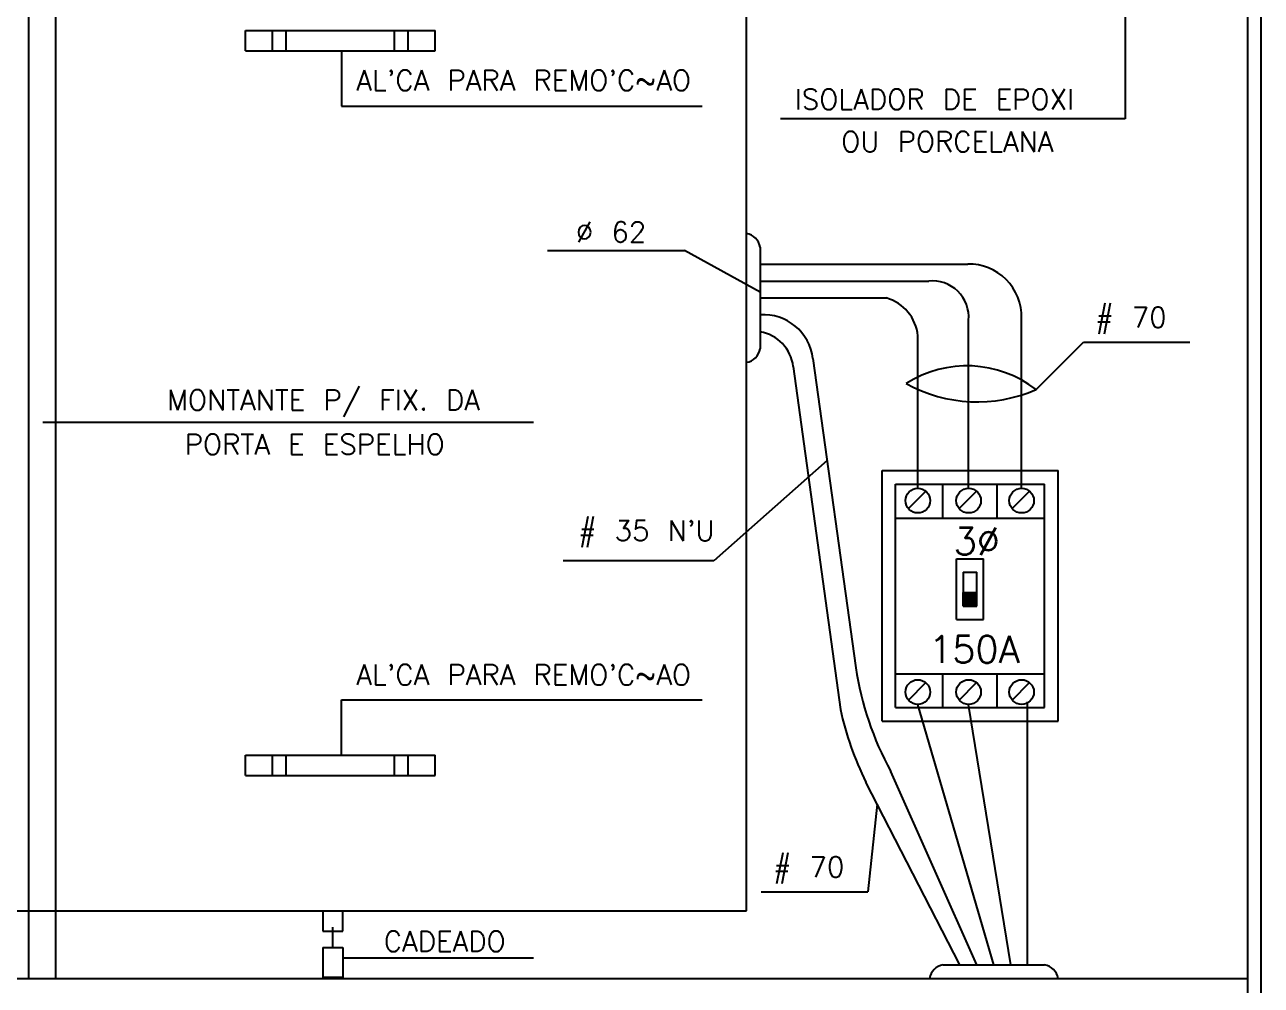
# Model space of a CAD drawing. Extents: x 0 to 0.454, y -0.021 to 0.524.
# Drawn here: x 0.2272 to 0.4098, y 0.1546 to 0.2965 of the extents above; entities that cross this region are included whole.
import ezdxf

# ---------------------------------------------------------------- set-up
doc = ezdxf.new("R2010")
doc.units = 0
doc.header["$MEASUREMENT"] = 0
doc.layers.add('DETALHES-DIVERSOS', color=7, linetype='CONTINUOUS')
doc.styles.add('R60', font='txt', dxfattribs={"height": 0.15, "bigfont": 'RHENO'})
doc.styles.add('R80', font='txt', dxfattribs={"height": 0.2, "bigfont": 'RHENO'})

msp = doc.modelspace()

# ---------------------------------------------------------------- linework, layer by layer
at = {"layer": 'DETALHES-DIVERSOS'}
for p, q in [((0.2277755776456981, 0.1556279797819245), (0.2277755776456984, 0.4546279797819243)), ((0.2317755776456978, 0.1556279797819245), (0.2317755776456981, 0.4546279797819243)), ((0.4097755776456982, 0.05462797978192455), (0.4097755776456982, 0.4546279797819243)), ((0.4077755776456984, 0.05662797978192472), (0.4077755776456984, 0.4526279797819244)), ((0.389699527505078, 0.3231679189530478), (0.389699527505078, 0.2825898434106334)), ((0.333775577645698, 0.1656279797819251), (0.333775577645698, 0.3156279797819245)), ((0.2597755776456988, 0.2956279797819245), (0.2877755776456983, 0.2956279797819245)), ((0.2597755776456983, 0.2926279797819244), (0.2597755776456988, 0.2956279797819245)), ((0.2637755776456986, 0.2926279797819244), (0.2637755776456986, 0.2956279797819245)), ((0.2657755776456985, 0.2926279797819238), (0.2657755776456985, 0.295627979781924)), ((0.2817755776456981, 0.2926279797819244), (0.2817755776456981, 0.2956279797819245)), ((0.283775577645698, 0.2926279797819244), (0.283775577645698, 0.2956279797819245)), ((0.2877755776456983, 0.2926279797819244), (0.2877755776456983, 0.2956279797819245)), ((0.2597755776456983, 0.2926279797819244), (0.2877755776456983, 0.2926279797819244)), ((0.2739379235184718, 0.2926279797819244), (0.2739379235184718, 0.2844616231284228)), ((0.2739379235184718, 0.2844616231284228), (0.32720657777066, 0.2844616231284228)), ((0.389699527505078, 0.2825898434106334), (0.3387713228930848, 0.2825898434106334)), ((0.3043698251602855, 0.263117077190252), (0.3245868082519733, 0.263117077190252)), ((0.3357755776456979, 0.2570084036028682), (0.3245868082519733, 0.263117077190252)), ((0.3357755776456979, 0.2636279797819243), (0.3357755776456979, 0.2486279797819243)), ((0.3357755776456979, 0.2611279797819243), (0.3664261308491792, 0.2611279797819243)), ((0.3357755776456979, 0.2586279797819243), (0.3606691118150967, 0.2586279797819243)), ((0.3357755776456979, 0.2561279797819243), (0.3544186334976992, 0.2561279797819243)), ((0.3665588208058638, 0.2280205523318237), (0.3665588208058638, 0.2528310214707931)), ((0.3743811262726253, 0.2280205523318237), (0.3743811262726253, 0.2531597728666488)), ((0.359057981223235, 0.2280205523318237), (0.3590579812232347, 0.2505297670496351)), ((0.3765455785954582, 0.2426093877276885), (0.3835316317794776, 0.2495907287952373)), ((0.3835316317794776, 0.2495907287952373), (0.3992502505928813, 0.2495907287952373)), ((0.3435709121287276, 0.2471803373567879), (0.3498911506596575, 0.2015318556378959)), ((0.3406732617142486, 0.2460220582829054), (0.3476276230058944, 0.1953473750147164)), ((0.2298384634323297, 0.2378097153605528), (0.3023187630899311, 0.2378097153605528)), ((0.3456516334162829, 0.2321521438491762), (0.3289530919173056, 0.2173020258979894)), ((0.3537755776456983, 0.2306279797819245), (0.3797755776456982, 0.2306279797819245)), ((0.3537755776456983, 0.1936279797819246), (0.3537755776456983, 0.2306279797819245)), ((0.3797755776456982, 0.1936279797819246), (0.3797755776456982, 0.2306279797819245)), ((0.3557755776456982, 0.2286279797819246), (0.3777755776456984, 0.2286279797819246)), ((0.3557755776456984, 0.1956279797819245), (0.3557755776456982, 0.2286279797819246)), ((0.3627755776456981, 0.2236279797819246), (0.3627755776456981, 0.2286279797819246)), ((0.3707755776456985, 0.2236279797819246), (0.3707755776456985, 0.2286279797819246)), ((0.3777755776456981, 0.1956279797819242), (0.3777755776456984, 0.2286279797819246)), ((0.3576668397973278, 0.2250228802962799), (0.3602349589644548, 0.2275892680416696)), ((0.3651676793799565, 0.2250228802962799), (0.3677357985470836, 0.2275892680416696)), ((0.372989984846718, 0.2250228802962799), (0.375558104013845, 0.2275892680416696)), ((0.3557755776456982, 0.2236279797819246), (0.3777755776456984, 0.2236279797819246)), ((0.3289530919173056, 0.2173020258979894), (0.3066850467552634, 0.2173020258979894)), ((0.3647755776456982, 0.2176279797819247), (0.3687755776456983, 0.2176279797819247)), ((0.3647755776456982, 0.2086279797819246), (0.3647755776456982, 0.2176279797819247)), ((0.3687755776456983, 0.2086279797819246), (0.3687755776456983, 0.2176279797819247)), ((0.3657755776456982, 0.2156279797819248), (0.3657755776456979, 0.2126279797819241)), ((0.3657755776456982, 0.2156279797819248), (0.3677755776456983, 0.2156279797819248)), ((0.3677755776456983, 0.2126279797819241), (0.3677755776456983, 0.2156279797819248)), ((0.3657755776456979, 0.2126279797819241), (0.3677755776456983, 0.2126279797819241)), ((0.3657755776456982, 0.2106279797819245), (0.3657755776456979, 0.2126279797819241)), ((0.3677755776456983, 0.2106279797819245), (0.3677755776456983, 0.2126279797819241)), ((0.3657755776456982, 0.2106279797819245), (0.3677755776456983, 0.2106279797819245)), ((0.3647755776456982, 0.2086279797819246), (0.3687755776456983, 0.2086279797819246)), ((0.3557755776456982, 0.2006279797819245), (0.3777755776456984, 0.2006279797819245)), ((0.3576668397973278, 0.1967530810528119), (0.3602349589644548, 0.1993194687982016)), ((0.3627755776456981, 0.1956279797819245), (0.3627755776456981, 0.2006279797819245)), ((0.3651676793799565, 0.1967530810528119), (0.3677357985470836, 0.1993194687982016)), ((0.3707755776456985, 0.1956279797819245), (0.3707755776456985, 0.2006279797819245)), ((0.372989984846718, 0.1967530810528119), (0.375558104013845, 0.1993194687982016)), ((0.2739379235184724, 0.1967943364354262), (0.3272065777706605, 0.1967943364354262)), ((0.2739379235184724, 0.1886279797819246), (0.2739379235184724, 0.1967943364354262)), ((0.3557755776456984, 0.1956279797819245), (0.3777755776456981, 0.1956279797819242)), ((0.3702755776459735, 0.1576279797819247), (0.359057981223235, 0.1961074885917524)), ((0.3727755776459595, 0.1576279797819247), (0.3665588208058638, 0.1961074885917524)), ((0.3752755776459459, 0.1576279797819247), (0.3752755776459459, 0.196505653018633)), ((0.3537755776456983, 0.1936279797819246), (0.3797755776456982, 0.1936279797819246)), ((0.2597755776456983, 0.1886279797819246), (0.2877755776456983, 0.1886279797819246)), ((0.2597755776456988, 0.1856279797819245), (0.2597755776456983, 0.1886279797819246)), ((0.2637755776456986, 0.1856279797819251), (0.2637755776456986, 0.1886279797819252)), ((0.2657755776456985, 0.1856279797819251), (0.2657755776456985, 0.1886279797819252)), ((0.2817755776456981, 0.1856279797819245), (0.2817755776456981, 0.1886279797819246)), ((0.283775577645698, 0.1856279797819245), (0.283775577645698, 0.1886279797819246)), ((0.2877755776456983, 0.1856279797819245), (0.2877755776456983, 0.1886279797819246)), ((0.2597755776456988, 0.1856279797819245), (0.2877755776456983, 0.1856279797819245)), ((0.3652755776460008, 0.1576279797819247), (0.3513945691385094, 0.184633298396151)), ((0.3677755776459871, 0.1576279797819247), (0.3550708758329556, 0.1862171886264169)), ((0.3530742329739882, 0.1813655346009328), (0.3516577639147287, 0.1684326371989211)), ((0.3359391451013251, 0.1684326371989211), (0.3516577639147287, 0.1684326371989211)), ((0.2137755776456984, 0.1656279797819249), (0.333775577645698, 0.1656279797819251)), ((0.2712021504875652, 0.1656279797819251), (0.2712021504875652, 0.1625995228734549)), ((0.2741450101861391, 0.162599522873455), (0.2741450101861391, 0.1656279797819251)), ((0.2712021504875652, 0.1625995228734549), (0.2741450101861391, 0.162599522873455)), ((0.2726735803368523, 0.1601960846440973), (0.2726735803368523, 0.1632204113381698)), ((0.2712021504875652, 0.1601960846440973), (0.2712021504875652, 0.1557764278012057)), ((0.2712021504875652, 0.1601960846440973), (0.2741450101861391, 0.1601960846440974)), ((0.2741450101861391, 0.1601960846440974), (0.2741450101861391, 0.1557764278012058)), ((0.2741450101861391, 0.1586839206839468), (0.3023176232319956, 0.1586839206839468)), ((0.3627755776460147, 0.1576279797819247), (0.377775577645932, 0.1576279797819247)), ((0.05177557764569841, 0.1556279797819248), (0.4077755776456984, 0.1556279797819246)), ((0.2741450101861391, 0.1557764278012058), (0.2712021504875652, 0.1557764278012057))]:
    msp.add_line(p, q, dxfattribs=at)
at = {"layer": 'DETALHES-DIVERSOS', "const_width": 0.002}
msp.add_lwpolyline([(0.3677755776456983, 0.2116279797819242), (0.3657755776456979, 0.2116279797819242)], dxfattribs=at)
at = {"layer": 'DETALHES-DIVERSOS'}
for centre in [(0.359057981223235, 0.2261989200835221), (0.3665588208058638, 0.2261989200835221), (0.3743811262726253, 0.2261989200835221), (0.359057981223235, 0.1979291208400541), (0.3665588208058638, 0.1979291208400541), (0.3743811262726253, 0.1979291208400541)]:
    msp.add_circle(centre, 0.001821632248301626, dxfattribs=at)
for centre, radius, start, end in [((0.3333814171013522, 0.2632338192375788), 0.002426389755752513, 9.348976818593142, 80.65102318140359), ((0.366618057665094, 0.2533645820023038), 0.007765769825798649, 358.4887448228648, 91.41617850435185), ((0.3612114121078362, 0.2532885058272508), 0.005366942492717976, 355.1101078557703, 95.79932351262418), ((0.352660345393045, 0.2499493870541311), 0.00642390731213553, 5.183563261838753, 74.11484263953663), ((0.3363035803231416, 0.2463301636669495), 0.007316891886270759, 6.672456564470763, 94.13818367841216), ((0.334773651768863, 0.2452649855691588), 0.005947987609401349, 7.312566843983974, 80.30241248424147), ((0.3333814171013522, 0.2490221403262699), 0.002426389755752513, 279.3489768185964, 350.6510231814069), ((0.3663191901828078, 0.2293840767351215), 0.01671789074065573, 52.28723745969888, 122.5111453292722), ((0.3678286687228742, 0.2626150263075711), 0.02182223849002751, 241.2545351121412, 293.5438476768304), ((0.3956732436864142, 0.2084829940717582), 0.04630678532825772, 188.6333349214775, 208.7397853281072), ((0.3930762806010448, 0.2053073546081443), 0.04652721430198367, 192.3608444330443, 206.3813313137151), ((0.3631829318589583, 0.1552206255686647), 0.002441575672216669, 99.60418164327095, 170.39581834941), ((0.3773682234324388, 0.1552206255686647), 0.002441575672216669, 9.60418165059, 80.395818344012)]:
    msp.add_arc(centre, radius, start, end, dxfattribs=at)

# ---------------------------------------------------------------- texts
for s, height, style, p in [("AL'CA PARA REMO'C~AO", 0.003, 'R60', (0.2761210645004978, 0.2867768201185807)), ('ISOLADOR DE EPOXI', 0.003, 'R60', (0.340898760548957, 0.2839565595208138)), ('OU PORCELANA', 0.003, 'R60', (0.3477369537433809, 0.2777304071259847)), ('%%C 62', 0.003, 'R60', (0.3085658038423766, 0.2643559614469949)), ('# 70', 0.003, 'R60', (0.3852781442248424, 0.2517723974956498)), ('MONTANTE P/ FIX. DA', 0.003, 'R60', (0.2481768517644206, 0.2395550503208828)), ('PORTA E ESPELHO', 0.003, 'R60', (0.2507966212831078, 0.2330100429934167)), ("# 35 N'U", 0.003, 'R60', (0.3089203949320144, 0.2202662514617522)), ('3%%C', 0.004, 'R80', (0.3643441137483894, 0.2182193530162495)), ('150A', 0.004, 'R80', (0.360703271130303, 0.2022420800262752)), ("AL'CA PARA REMO'C~AO", 0.003, 'R60', (0.2761210645004984, 0.198976005135839)), ('# 70', 0.003, 'R60', (0.3376856575466898, 0.1706143058993335)), ('CADEADO', 0.003, 'R60', (0.2801910650627936, 0.1596052387740529))]:
    msp.add_text(s, height=height, dxfattribs=dict(at, style=style)).set_placement(p)

doc.saveas('drawing.dxf')
